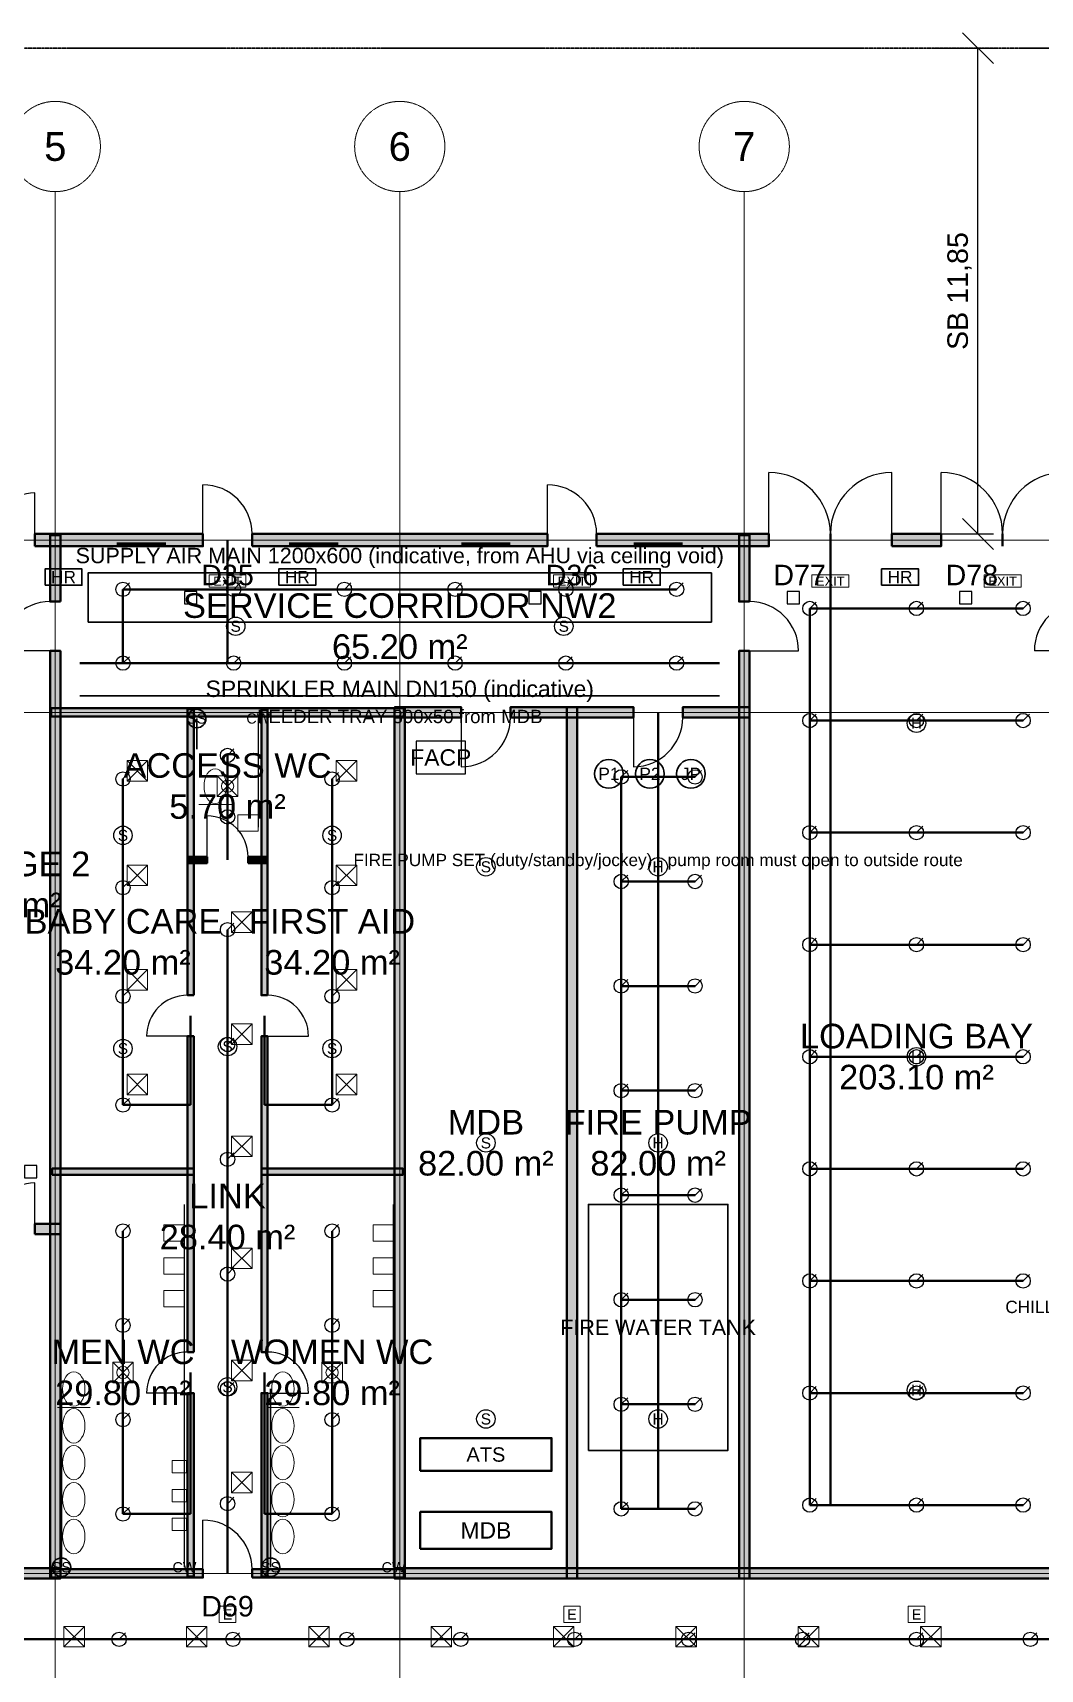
# Model space of a CAD drawing. Header units: millimetres. Extents: x -5300 to 125300, y -375 to 90375.
# Drawn here: x 38450 to 63018, y 50462 to 90375 of the extents above; entities that cross this region are included whole.
import ezdxf
from ezdxf.enums import TextEntityAlignment as Align

# ---------------------------------------------------------------- set-up
doc = ezdxf.new("R2010")
doc.units = ezdxf.units.MM
for name, pattern in [('CENTER', [5.08, 3.175, -0.635, 0.635, -0.635]), ('DASHED', [1.524, 1.27, -0.254]), ('PHANTOM', [6.35, 3.175, -0.635, 0.635, -0.635, 0.635, -0.635])]:
    doc.linetypes.add(name, pattern=pattern)
for name, color, linetype, lineweight in [('A-ACHSEN', 1, 'CENTER', 13), ('A-LAGEPLAN-GRENZE', 1, 'PHANTOM', 35), ('A-MASS', 1, 'Continuous', 18), ('A-OEFFNUNG-NR', 2, 'Continuous', 18), ('A-RAUM-STEMPEL', 2, 'Continuous', 18), ('A-SCHRAFFUR', 8, 'Continuous', 9), ('A-TUER', 3, 'Continuous', 25), ('A-WAND-TRAG', 7, 'Continuous', 50), ('E-ANNO-TEXT', 52, 'Continuous', 18), ('E-DB', 6, 'Continuous', 50), ('E-FALM', 230, 'Continuous', 25), ('E-LITE', 2, 'Continuous', 18), ('E-LITE-EMER', 40, 'Continuous', 18), ('E-TRAY', 210, 'DASHED', 35), ('FP-ANNO-TEXT', 14, 'Continuous', 18), ('FP-HOSE', 20, 'Continuous', 35), ('FP-SPRK-HEAD', 1, 'Continuous', 25), ('FP-SPRK-PIPE', 12, 'Continuous', 50), ('M-ANNO-TEXT', 150, 'Continuous', 18), ('M-HVAC-RCG', 3, 'Continuous', 18), ('M-HVAC-SAD', 5, 'Continuous', 35), ('M-HVAC-SCD', 4, 'Continuous', 18), ('P-ANNO-TEXT', 94, 'Continuous', 18), ('P-DCW', 160, 'Continuous', 25), ('P-FIXT', 90, 'Continuous', 18), ('P-SANR', 34, 'Continuous', 35)]:
    doc.layers.add(name, color=color, linetype=linetype, lineweight=lineweight)
doc.styles.add('DE-ARIAL', font='arial.ttf')
doc.dimstyles.new('DE-100-M', dxfattribs={"dimscale": 250, "dimtxt": 2, "dimasz": 1.5, "dimexe": 1.5, "dimexo": 1.5, "dimgap": 0.8, "dimtad": 1, "dimlfac": 0.001, "dimzin": 0, "dimtxsty": 'DE-ARIAL', "dimtsz": 1.5, "dimcen": 2.5, "dimclrd": 256, "dimclre": 256, "dimclrt": 256, "dimazin": 3, "dimtfac": 1, "dimtmove": 0, "dimatfit": 3, "dimarcsym": 0})

msp = doc.modelspace()

# ---------------------------------------------------------------- hatches: boundary and pattern name
at = {"layer": 'A-SCHRAFFUR'}
for points in [[(38500, 77850), (42600, 77850), (42600, 78150), (38500, 78150)], [(39125, 76500), (39125, 78125), (38875, 78125), (38875, 76500)], [(43800, 77850), (51000, 77850), (51000, 78150), (43800, 78150)], [(52200, 77850), (56400, 77850), (56400, 78150), (52200, 78150)], [(55925, 76500), (55925, 78125), (55675, 78125), (55675, 76500)], [(59400, 77850), (60600, 77850), (60600, 78150), (59400, 78150)], [(39125, 52675), (39125, 75300), (38875, 75300), (38875, 52675)], [(55925, 52675), (55925, 75300), (55675, 75300), (55675, 52675)], [(38900, 73700), (47500, 73700), (47500, 73900), (38900, 73900)], [(42375, 66900), (42375, 73875), (42225, 73875), (42225, 66900)], [(44175, 66900), (44175, 73875), (44025, 73875), (44025, 66900)], [(47275, 73675), (48900, 73675), (48900, 73925), (47275, 73925)], [(47525, 52675), (47525, 73925), (47275, 73925), (47275, 52675)], [(50100, 73675), (53100, 73675), (53100, 73925), (50100, 73925)], [(51725, 52675), (51725, 73925), (51475, 73925), (51475, 52675)], [(54300, 73675), (55925, 73675), (55925, 73925), (54300, 73925)], [(42225, 70125), (42700, 70125), (42700, 70275), (42225, 70275)], [(43700, 70125), (44175, 70125), (44175, 70275), (43700, 70275)], [(42375, 58200), (42375, 65900), (42225, 65900), (42225, 58200)], [(44175, 58200), (44175, 65900), (44025, 65900), (44025, 58200)], [(38925, 62525), (42375, 62525), (42375, 62675), (38925, 62675)], [(44025, 62525), (47475, 62525), (47475, 62675), (44025, 62675)], [(38500, 61075), (39125, 61075), (39125, 61325), (38500, 61325)], [(42375, 52725), (42375, 57200), (42225, 57200), (42225, 52725)], [(44175, 52725), (44175, 57200), (44025, 57200), (44025, 52725)], [(35800, 52675), (39125, 52675), (39125, 52925), (35800, 52925)], [(38900, 52700), (42600, 52700), (42600, 52900), (38900, 52900)], [(43800, 52700), (47500, 52700), (47500, 52900), (43800, 52900)], [(47275, 52675), (72725, 52675), (72725, 52925), (47275, 52925)]]:
    msp.add_hatch(color=256, dxfattribs=at).paths.add_polyline_path(points)

# ---------------------------------------------------------------- linework, layer by layer
at = {"layer": 'A-ACHSEN'}
for p, q in [((39000, 7100), (39000, 86500)), ((47400, 7100), (47400, 86500)), ((55800, 7100), (55800, 86500)), ((-3100, 78000), (123100, 78000)), ((-3100, 73800), (123100, 73800)), ((-3100, 52800), (123100, 52800))]:
    msp.add_line(p, q, dxfattribs=at)
for centre in [(39000, 87600), (47400, 87600), (55800, 87600)]:
    msp.add_circle(centre, 1100, dxfattribs=at)
at = {"layer": 'A-LAGEPLAN-GRENZE'}
msp.add_lwpolyline([(0, 0), (120000, 0), (120000, 90000), (0, 90000)], close=True, dxfattribs=at)
at = {"layer": 'A-TUER'}
for p, q in [((56400, 78150), (56400, 79650)), ((59400, 78150), (59400, 79650)), ((60600, 78150), (60600, 79650)), ((38500, 78150), (38500, 79150)), ((42600, 78150), (42600, 79350)), ((51000, 78150), (51000, 79350)), ((38875, 75300), (37675, 75300)), ((55925, 75300), (57125, 75300)), ((64075, 75300), (62875, 75300)), ((48900, 73675), (48900, 72475)), ((53100, 73675), (53100, 72475)), ((42700, 70275), (42700, 71275)), ((42225, 65900), (41225, 65900)), ((44175, 65900), (45175, 65900)), ((38500, 61325), (38500, 62325)), ((42225, 57200), (41225, 57200)), ((44175, 57200), (45175, 57200)), ((42600, 52900), (42600, 54100))]:
    msp.add_line(p, q, dxfattribs=at)
for centre, radius, start, end in [((56400, 78150), 1500, 0, 90), ((59400, 78150), 1500, 90, 180), ((60600, 78150), 1500, 0, 90), ((63600, 78150), 1500, 90, 180), ((38500, 78150), 1000, 90, 180), ((42600, 78150), 1200, 0, 90), ((51000, 78150), 1200, 0, 90), ((38875, 75300), 1200, 90, 180), ((55925, 75300), 1200, 0, 90), ((64075, 75300), 1200, 90, 180), ((48900, 73675), 1200, -90, 0), ((53100, 73675), 1200, -90, 0), ((42700, 70275), 1000, 0, 90), ((42225, 65900), 1000, 90, 180), ((44175, 65900), 1000, 0, 90), ((38500, 61325), 1000, 90, 180), ((42225, 57200), 1000, 90, 180), ((44175, 57200), 1000, 0, 90), ((42600, 52900), 1200, 0, 90)]:
    msp.add_arc(centre, radius, start, end, dxfattribs=at)
at = {"layer": 'A-WAND-TRAG'}
for p, q in [((38500, 77850), (38500, 78150)), ((42600, 77850), (42600, 78150)), ((43800, 77850), (43800, 78150)), ((51000, 77850), (51000, 78150)), ((52200, 77850), (52200, 78150)), ((56400, 77850), (56400, 78150)), ((57900, 77850), (57900, 78150)), ((57900, 77850), (57900, 78150)), ((59400, 77850), (59400, 78150)), ((60600, 77850), (60600, 78150)), ((62100, 77850), (62100, 78150)), ((62100, 77850), (62100, 78150)), ((39125, 76500), (38875, 76500)), ((55925, 76500), (55675, 76500)), ((39125, 75300), (38875, 75300)), ((55925, 75300), (55675, 75300)), ((48900, 73675), (48900, 73925)), ((50100, 73675), (50100, 73925)), ((53100, 73675), (53100, 73925)), ((54300, 73675), (54300, 73925)), ((42700, 70125), (42700, 70275)), ((43700, 70125), (43700, 70275)), ((42375, 66900), (42225, 66900)), ((44175, 66900), (44025, 66900)), ((42375, 65900), (42225, 65900)), ((44175, 65900), (44025, 65900)), ((38500, 61075), (38500, 61325)), ((42375, 58200), (42225, 58200)), ((44175, 58200), (44025, 58200)), ((42375, 57200), (42225, 57200)), ((44175, 57200), (44025, 57200)), ((42600, 52700), (42600, 52900)), ((43800, 52700), (43800, 52900))]:
    msp.add_line(p, q, dxfattribs=at)
for points in [[(38500, 77850), (42600, 77850), (42600, 78150), (38500, 78150)], [(39125, 76500), (39125, 78125), (38875, 78125), (38875, 76500)], [(43800, 77850), (51000, 77850), (51000, 78150), (43800, 78150)], [(52200, 77850), (56400, 77850), (56400, 78150), (52200, 78150)], [(55925, 76500), (55925, 78125), (55675, 78125), (55675, 76500)], [(59400, 77850), (60600, 77850), (60600, 78150), (59400, 78150)], [(39125, 52675), (39125, 75300), (38875, 75300), (38875, 52675)], [(55925, 52675), (55925, 75300), (55675, 75300), (55675, 52675)], [(38900, 73700), (47500, 73700), (47500, 73900), (38900, 73900)], [(42375, 66900), (42375, 73875), (42225, 73875), (42225, 66900)], [(44175, 66900), (44175, 73875), (44025, 73875), (44025, 66900)], [(47275, 73675), (48900, 73675), (48900, 73925), (47275, 73925)], [(47525, 52675), (47525, 73925), (47275, 73925), (47275, 52675)], [(50100, 73675), (53100, 73675), (53100, 73925), (50100, 73925)], [(51725, 52675), (51725, 73925), (51475, 73925), (51475, 52675)], [(54300, 73675), (55925, 73675), (55925, 73925), (54300, 73925)], [(42225, 70125), (42700, 70125), (42700, 70275), (42225, 70275)], [(43700, 70125), (44175, 70125), (44175, 70275), (43700, 70275)], [(42375, 58200), (42375, 65900), (42225, 65900), (42225, 58200)], [(44175, 58200), (44175, 65900), (44025, 65900), (44025, 58200)], [(38925, 62525), (42375, 62525), (42375, 62675), (38925, 62675)], [(44025, 62525), (47475, 62525), (47475, 62675), (44025, 62675)], [(38500, 61075), (39125, 61075), (39125, 61325), (38500, 61325)], [(42375, 52725), (42375, 57200), (42225, 57200), (42225, 52725)], [(44175, 52725), (44175, 57200), (44025, 57200), (44025, 52725)], [(35800, 52675), (39125, 52675), (39125, 52925), (35800, 52925)], [(38900, 52700), (42600, 52700), (42600, 52900), (38900, 52900)], [(43800, 52700), (47500, 52700), (47500, 52900), (43800, 52900)], [(47275, 52675), (72725, 52675), (72725, 52925), (47275, 52925)]]:
    msp.add_lwpolyline(points, close=True, dxfattribs=at)
at = {"layer": 'E-DB'}
for points in [[(47900, 55300), (51100, 55300), (51100, 56100), (47900, 56100)], [(47900, 53400), (51100, 53400), (51100, 54300), (47900, 54300)]]:
    msp.add_lwpolyline(points, close=True, dxfattribs=at)
at = {"layer": 'E-FALM'}
for points in [[(42150, 76450), (42450, 76450), (42450, 76750), (42150, 76750)], [(50550, 76450), (50850, 76450), (50850, 76750), (50550, 76750)], [(56850, 76450), (57150, 76450), (57150, 76750), (56850, 76750)], [(61050, 76450), (61350, 76450), (61350, 76750), (61050, 76750)], [(47800, 72300), (49000, 72300), (49000, 73100), (47800, 73100)], [(38250, 62450), (38550, 62450), (38550, 62750), (38250, 62750)]]:
    msp.add_lwpolyline(points, close=True, dxfattribs=at)
for centre in [(43400, 75900), (51400, 75900), (60000, 73533.333), (40650, 70800), (45750, 70800), (49500, 70033.333), (53700, 70033.333), (43200, 65650), (40650, 65600), (45750, 65600), (60000, 65400), (49500, 63300), (53700, 63300), (43200, 57350), (60000, 57266.667), (49500, 56566.667), (53700, 56566.667)]:
    msp.add_circle(centre, 225, dxfattribs=at)
at = {"layer": 'E-LITE', "const_width": 100}
for points in [[(40500, 77900), (41700, 77900)], [(44700, 77900), (45900, 77900)], [(48900, 77900), (50100, 77900)], [(53100, 77900), (54300, 77900)]]:
    msp.add_lwpolyline(points, dxfattribs=at)
at = {"layer": 'E-LITE-EMER'}
for points in [[(42750, 76850), (43650, 76850), (43650, 77150), (42750, 77150)], [(51150, 76850), (52050, 76850), (52050, 77150), (51150, 77150)], [(57450, 76850), (58350, 76850), (58350, 77150), (57450, 77150)], [(61650, 76850), (62550, 76850), (62550, 77150), (61650, 77150)], [(43000, 51600), (43400, 51600), (43400, 52000), (43000, 52000)], [(51400, 51600), (51800, 51600), (51800, 52000), (51400, 52000)], [(59800, 51600), (60200, 51600), (60200, 52000), (59800, 52000)]]:
    msp.add_lwpolyline(points, close=True, dxfattribs=at)
at = {"layer": 'E-TRAY'}
msp.add_line((39600, 74200), (55200, 74200), dxfattribs=at)
at = {"layer": 'FP-HOSE'}
for points in [[(38750, 76900), (39650, 76900), (39650, 77300), (38750, 77300)], [(44450, 76900), (45350, 76900), (45350, 77300), (44450, 77300)], [(52850, 76900), (53750, 76900), (53750, 77300), (52850, 77300)], [(59150, 76900), (60050, 76900), (60050, 77300), (59150, 77300)], [(52000, 55800), (55400, 55800), (55400, 61800), (52000, 61800)]]:
    msp.add_lwpolyline(points, close=True, dxfattribs=at)
for centre in [(52500, 72300), (53500, 72300), (54500, 72300)]:
    msp.add_circle(centre, 350, dxfattribs=at)
at = {"layer": 'FP-SPRK-HEAD'}
for p, q in [((40650, 76800), (40807.5, 76957.5)), ((43350, 76800), (43507.5, 76957.5)), ((46050, 76800), (46207.5, 76957.5)), ((48750, 76800), (48907.5, 76957.5)), ((51450, 76800), (51607.5, 76957.5)), ((54150, 76800), (54307.5, 76957.5)), ((57400, 76333.333), (57557.5, 76490.833)), ((60000, 76333.333), (60157.5, 76490.833)), ((62600, 76333.333), (62757.5, 76490.833)), ((40650, 75000), (40807.5, 75157.5)), ((43350, 75000), (43507.5, 75157.5)), ((46050, 75000), (46207.5, 75157.5)), ((48750, 75000), (48907.5, 75157.5)), ((51450, 75000), (51607.5, 75157.5)), ((54150, 75000), (54307.5, 75157.5)), ((57400, 73600), (57557.5, 73757.5)), ((60000, 73600), (60157.5, 73757.5)), ((62600, 73600), (62757.5, 73757.5)), ((43200, 72750), (43357.5, 72907.5)), ((40650, 72175), (40807.5, 72332.5)), ((45750, 72175), (45907.5, 72332.5)), ((52800, 72225), (52957.5, 72382.5)), ((54600, 72225), (54757.5, 72382.5)), ((43200, 71250), (43357.5, 71407.5)), ((57400, 70866.667), (57557.5, 71024.167)), ((60000, 70866.667), (60157.5, 71024.167)), ((62600, 70866.667), (62757.5, 71024.167)), ((40650, 69525), (40807.5, 69682.5)), ((45750, 69525), (45907.5, 69682.5)), ((52800, 69675), (52957.5, 69832.5)), ((54600, 69675), (54757.5, 69832.5)), ((43200, 68500), (43357.5, 68657.5)), ((57400, 68133.333), (57557.5, 68290.833)), ((60000, 68133.333), (60157.5, 68290.833)), ((62600, 68133.333), (62757.5, 68290.833)), ((52800, 67125), (52957.5, 67282.5)), ((54600, 67125), (54757.5, 67282.5)), ((40650, 66875), (40807.5, 67032.5)), ((45750, 66875), (45907.5, 67032.5)), ((43200, 65700), (43357.5, 65857.5)), ((57400, 65400), (57557.5, 65557.5)), ((60000, 65400), (60157.5, 65557.5)), ((62600, 65400), (62757.5, 65557.5)), ((52800, 64575), (52957.5, 64732.5)), ((54600, 64575), (54757.5, 64732.5)), ((40650, 64225), (40807.5, 64382.5)), ((45750, 64225), (45907.5, 64382.5)), ((43200, 62900), (43357.5, 63057.5)), ((57400, 62666.667), (57557.5, 62824.167)), ((60000, 62666.667), (60157.5, 62824.167)), ((62600, 62666.667), (62757.5, 62824.167)), ((52800, 62025), (52957.5, 62182.5)), ((54600, 62025), (54757.5, 62182.5)), ((40650, 61150), (40807.5, 61307.5)), ((45750, 61150), (45907.5, 61307.5)), ((43200, 60100), (43357.5, 60257.5)), ((57400, 59933.333), (57557.5, 60090.833)), ((60000, 59933.333), (60157.5, 60090.833)), ((62600, 59933.333), (62757.5, 60090.833)), ((52800, 59475), (52957.5, 59632.5)), ((54600, 59475), (54757.5, 59632.5)), ((40650, 58850), (40807.5, 59007.5)), ((45750, 58850), (45907.5, 59007.5)), ((43200, 57300), (43357.5, 57457.5)), ((52800, 56925), (52957.5, 57082.5)), ((54600, 56925), (54757.5, 57082.5)), ((57400, 57200), (57557.5, 57357.5)), ((60000, 57200), (60157.5, 57357.5)), ((62600, 57200), (62757.5, 57357.5)), ((40650, 56550), (40807.5, 56707.5)), ((45750, 56550), (45907.5, 56707.5)), ((40650, 54250), (40807.5, 54407.5)), ((43200, 54500), (43357.5, 54657.5)), ((45750, 54250), (45907.5, 54407.5)), ((52800, 54375), (52957.5, 54532.5)), ((54600, 54375), (54757.5, 54532.5)), ((57400, 54466.667), (57557.5, 54624.167)), ((60000, 54466.667), (60157.5, 54624.167)), ((62600, 54466.667), (62757.5, 54624.167)), ((40555.556, 51192.857), (40713.056, 51350.357)), ((43333.333, 51192.857), (43490.833, 51350.357)), ((46111.111, 51192.857), (46268.611, 51350.357)), ((48888.889, 51192.857), (49046.389, 51350.357)), ((51666.667, 51192.857), (51824.167, 51350.357)), ((54444.444, 51192.857), (54601.944, 51350.357)), ((57222.222, 51192.857), (57379.722, 51350.357)), ((60000, 51192.857), (60157.5, 51350.357)), ((62777.778, 51192.857), (62935.278, 51350.357))]:
    msp.add_line(p, q, dxfattribs=at)
for centre in [(40650, 76800), (43350, 76800), (46050, 76800), (48750, 76800), (51450, 76800), (54150, 76800), (57400, 76333.333), (60000, 76333.333), (62600, 76333.333), (40650, 75000), (43350, 75000), (46050, 75000), (48750, 75000), (51450, 75000), (54150, 75000), (57400, 73600), (60000, 73600), (62600, 73600), (43200, 72750), (40650, 72175), (45750, 72175), (52800, 72225), (54600, 72225), (43200, 71250), (57400, 70866.667), (60000, 70866.667), (62600, 70866.667), (52800, 69675), (54600, 69675), (40650, 69525), (45750, 69525), (43200, 68500), (57400, 68133.333), (60000, 68133.333), (62600, 68133.333), (52800, 67125), (54600, 67125), (40650, 66875), (45750, 66875), (43200, 65700), (57400, 65400), (60000, 65400), (62600, 65400), (52800, 64575), (54600, 64575), (40650, 64225), (45750, 64225), (43200, 62900), (57400, 62666.667), (60000, 62666.667), (62600, 62666.667), (52800, 62025), (54600, 62025), (40650, 61150), (45750, 61150), (43200, 60100), (57400, 59933.333), (60000, 59933.333), (62600, 59933.333), (52800, 59475), (54600, 59475), (40650, 58850), (45750, 58850), (43200, 57300), (52800, 56925), (54600, 56925), (57400, 57200), (60000, 57200), (62600, 57200), (40650, 56550), (45750, 56550), (40650, 54250), (43200, 54500), (45750, 54250), (52800, 54375), (54600, 54375), (57400, 54466.667), (60000, 54466.667), (62600, 54466.667), (40555.556, 51192.857), (43333.333, 51192.857), (46111.111, 51192.857), (48888.889, 51192.857), (51666.667, 51192.857), (54444.444, 51192.857), (57222.222, 51192.857), (60000, 51192.857), (62777.778, 51192.857)]:
    msp.add_circle(centre, 175, dxfattribs=at)
at = {"layer": 'FP-SPRK-PIPE'}
for p, q in [((43200, 75000), (43200, 78000)), ((57900, 54466.667), (57900, 78000)), ((40650, 76800), (43350, 76800)), ((40650, 75000), (40650, 76800)), ((43350, 76800), (46050, 76800)), ((46050, 76800), (48750, 76800)), ((48750, 76800), (51450, 76800)), ((51450, 76800), (54150, 76800)), ((57400, 76333.333), (60000, 76333.333)), ((57400, 73600), (57400, 76333.333)), ((60000, 76333.333), (62600, 76333.333)), ((39600, 75000), (55200, 75000)), ((40650, 75000), (43350, 75000)), ((40650, 75000), (43200, 75000)), ((43350, 75000), (46050, 75000)), ((46050, 75000), (48750, 75000)), ((48750, 75000), (51450, 75000)), ((51450, 75000), (54150, 75000)), ((53700, 54375), (53700, 73800)), ((57400, 73600), (60000, 73600)), ((57400, 70866.667), (57400, 73600)), ((60000, 73600), (62600, 73600)), ((43200, 71250), (43200, 72750)), ((40650, 69525), (40650, 72175)), ((45750, 69525), (45750, 72175)), ((52800, 72225), (54600, 72225)), ((52800, 69675), (52800, 72225)), ((43200, 71250), (43200, 71250)), ((43200, 71250), (43200, 70200)), ((57400, 70866.667), (60000, 70866.667)), ((57400, 68133.333), (57400, 70866.667)), ((60000, 70866.667), (62600, 70866.667)), ((40650, 66875), (40650, 69525)), ((45750, 66875), (45750, 69525)), ((52800, 69675), (54600, 69675)), ((52800, 67125), (52800, 69675)), ((43200, 65700), (43200, 68500)), ((57400, 68133.333), (60000, 68133.333)), ((57400, 65400), (57400, 68133.333)), ((60000, 68133.333), (62600, 68133.333)), ((52800, 67125), (54600, 67125)), ((52800, 64575), (52800, 67125)), ((40650, 64225), (40650, 66875)), ((45750, 64225), (45750, 66875)), ((42300, 64225), (42300, 66400)), ((44100, 64225), (44100, 66400)), ((43200, 62900), (43200, 65700)), ((57400, 65400), (60000, 65400)), ((57400, 62666.667), (57400, 65400)), ((60000, 65400), (62600, 65400)), ((52800, 64575), (54600, 64575)), ((52800, 62025), (52800, 64575)), ((40650, 64225), (42300, 64225)), ((45750, 64225), (44100, 64225)), ((43200, 60100), (43200, 62900)), ((57400, 62666.667), (60000, 62666.667)), ((57400, 59933.333), (57400, 62666.667)), ((60000, 62666.667), (62600, 62666.667)), ((52800, 62025), (54600, 62025)), ((52800, 59475), (52800, 62025)), ((40650, 58850), (40650, 61150)), ((45750, 58850), (45750, 61150)), ((43200, 57300), (43200, 60100)), ((57400, 59933.333), (60000, 59933.333)), ((57400, 57200), (57400, 59933.333)), ((60000, 59933.333), (62600, 59933.333)), ((52800, 59475), (54600, 59475)), ((52800, 56925), (52800, 59475)), ((40650, 56550), (40650, 58850)), ((45750, 56550), (45750, 58850)), ((42300, 54250), (42300, 57700)), ((44100, 54250), (44100, 57700)), ((43200, 54500), (43200, 57300)), ((57400, 57200), (60000, 57200)), ((57400, 54466.667), (57400, 57200)), ((60000, 57200), (62600, 57200)), ((52800, 56925), (54600, 56925)), ((52800, 54375), (52800, 56925)), ((40650, 54250), (40650, 56550)), ((45750, 54250), (45750, 56550)), ((43200, 54500), (43200, 54500)), ((43200, 54500), (43200, 52800)), ((52800, 54375), (54600, 54375)), ((52800, 54375), (53700, 54375)), ((57400, 54466.667), (60000, 54466.667)), ((57400, 54466.667), (57900, 54466.667)), ((60000, 54466.667), (62600, 54466.667)), ((40650, 54250), (42300, 54250)), ((45750, 54250), (44100, 54250)), ((37777.778, 51192.857), (40555.556, 51192.857)), ((40555.556, 51192.857), (43333.333, 51192.857)), ((43333.333, 51192.857), (46111.111, 51192.857)), ((46111.111, 51192.857), (48888.889, 51192.857)), ((48888.889, 51192.857), (51666.667, 51192.857)), ((51666.667, 51192.857), (54444.444, 51192.857)), ((54444.444, 51192.857), (57222.222, 51192.857)), ((57222.222, 51192.857), (60000, 51192.857)), ((60000, 51192.857), (62777.778, 51192.857)), ((62777.778, 51192.857), (65555.556, 51192.857))]:
    msp.add_line(p, q, dxfattribs=at)
at = {"layer": 'M-HVAC-RCG'}
for p, q in [((42950, 71750), (43450, 72250)), ((42950, 72250), (43450, 71750)), ((40400, 57450), (40900, 57950)), ((40400, 57950), (40900, 57450)), ((45500, 57450), (46000, 57950)), ((45500, 57950), (46000, 57450))]:
    msp.add_line(p, q, dxfattribs=at)
for points in [[(42950, 71750), (43450, 71750), (43450, 72250), (42950, 72250)], [(40400, 57450), (40900, 57450), (40900, 57950), (40400, 57950)], [(45500, 57450), (46000, 57450), (46000, 57950), (45500, 57950)]]:
    msp.add_lwpolyline(points, close=True, dxfattribs=at)
at = {"layer": 'M-HVAC-SAD'}
msp.add_lwpolyline([(39800, 76000), (55000, 76000), (55000, 77200), (39800, 77200)], close=True, dxfattribs=at)
at = {"layer": 'M-HVAC-SCD'}
for p, q in [((40750, 72125), (41250, 72625)), ((40750, 72625), (41250, 72125)), ((45850, 72125), (46350, 72625)), ((45850, 72625), (46350, 72125)), ((40750, 69575), (41250, 70075)), ((40750, 70075), (41250, 69575)), ((45850, 69575), (46350, 70075)), ((45850, 70075), (46350, 69575)), ((43300, 68433.333), (43800, 68933.333)), ((43300, 68933.333), (43800, 68433.333)), ((40750, 67025), (41250, 67525)), ((40750, 67525), (41250, 67025)), ((45850, 67025), (46350, 67525)), ((45850, 67525), (46350, 67025)), ((43300, 65700), (43800, 66200)), ((43300, 66200), (43800, 65700)), ((40750, 64475), (41250, 64975)), ((40750, 64975), (41250, 64475)), ((45850, 64475), (46350, 64975)), ((45850, 64975), (46350, 64475)), ((43300, 62966.667), (43800, 63466.667)), ((43300, 63466.667), (43800, 62966.667)), ((43300, 60233.333), (43800, 60733.333)), ((43300, 60733.333), (43800, 60233.333)), ((43300, 57500), (43800, 58000)), ((43300, 58000), (43800, 57500)), ((43300, 54766.667), (43800, 55266.667)), ((43300, 55266.667), (43800, 54766.667)), ((39212, 51007.692), (39712, 51507.692)), ((39212, 51507.692), (39712, 51007.692)), ((42196, 51007.692), (42696, 51507.692)), ((42196, 51507.692), (42696, 51007.692)), ((45180, 51007.692), (45680, 51507.692)), ((45180, 51507.692), (45680, 51007.692)), ((48164, 51007.692), (48664, 51507.692)), ((48164, 51507.692), (48664, 51007.692)), ((51148, 51007.692), (51648, 51507.692)), ((51148, 51507.692), (51648, 51007.692)), ((54132, 51007.692), (54632, 51507.692)), ((54132, 51507.692), (54632, 51007.692)), ((57116, 51007.692), (57616, 51507.692)), ((57116, 51507.692), (57616, 51007.692)), ((60100, 51007.692), (60600, 51507.692)), ((60100, 51507.692), (60600, 51007.692))]:
    msp.add_line(p, q, dxfattribs=at)
for points in [[(40750, 72125), (41250, 72125), (41250, 72625), (40750, 72625)], [(45850, 72125), (46350, 72125), (46350, 72625), (45850, 72625)], [(40750, 69575), (41250, 69575), (41250, 70075), (40750, 70075)], [(45850, 69575), (46350, 69575), (46350, 70075), (45850, 70075)], [(43300, 68433.333), (43800, 68433.333), (43800, 68933.333), (43300, 68933.333)], [(40750, 67025), (41250, 67025), (41250, 67525), (40750, 67525)], [(45850, 67025), (46350, 67025), (46350, 67525), (45850, 67525)], [(43300, 65700), (43800, 65700), (43800, 66200), (43300, 66200)], [(40750, 64475), (41250, 64475), (41250, 64975), (40750, 64975)], [(45850, 64475), (46350, 64475), (46350, 64975), (45850, 64975)], [(43300, 62966.667), (43800, 62966.667), (43800, 63466.667), (43300, 63466.667)], [(43300, 60233.333), (43800, 60233.333), (43800, 60733.333), (43300, 60733.333)], [(43300, 57500), (43800, 57500), (43800, 58000), (43300, 58000)], [(43300, 54766.667), (43800, 54766.667), (43800, 55266.667), (43300, 55266.667)], [(39212, 51007.692), (39712, 51007.692), (39712, 51507.692), (39212, 51507.692)], [(42196, 51007.692), (42696, 51007.692), (42696, 51507.692), (42196, 51507.692)], [(45180, 51007.692), (45680, 51007.692), (45680, 51507.692), (45180, 51507.692)], [(48164, 51007.692), (48664, 51007.692), (48664, 51507.692), (48164, 51507.692)], [(51148, 51007.692), (51648, 51007.692), (51648, 51507.692), (51148, 51507.692)], [(54132, 51007.692), (54632, 51007.692), (54632, 51507.692), (54132, 51507.692)], [(57116, 51007.692), (57616, 51007.692), (57616, 51507.692), (57116, 51507.692)], [(60100, 51007.692), (60600, 51007.692), (60600, 51507.692), (60100, 51507.692)]]:
    msp.add_lwpolyline(points, close=True, dxfattribs=at)
at = {"layer": 'P-DCW'}
for p, q in [((43950, 73650), (43950, 71000)), ((42150, 52950), (42150, 61800)), ((47250, 52950), (47250, 61800))]:
    msp.add_line(p, q, dxfattribs=at)
at = {"layer": 'P-FIXT'}
for p, q in [((42500, 71550), (43300, 71550)), ((39050, 56850), (39850, 56850)), ((44150, 56850), (44950, 56850))]:
    msp.add_line(p, q, dxfattribs=at)
for points in [[(43450, 70900), (43950, 70900), (43950, 71300), (43450, 71300)], [(41650, 60900), (42150, 60900), (42150, 61300), (41650, 61300)], [(46750, 60900), (47250, 60900), (47250, 61300), (46750, 61300)], [(41650, 60100), (42150, 60100), (42150, 60500), (41650, 60500)], [(46750, 60100), (47250, 60100), (47250, 60500), (46750, 60500)], [(41650, 59300), (42150, 59300), (42150, 59700), (41650, 59700)], [(46750, 59300), (47250, 59300), (47250, 59700), (46750, 59700)], [(41850, 55250), (42200, 55250), (42200, 55550), (41850, 55550)], [(41850, 54550), (42200, 54550), (42200, 54850), (41850, 54850)], [(41850, 53850), (42200, 53850), (42200, 54150), (41850, 54150)]]:
    msp.add_lwpolyline(points, close=True, dxfattribs=at)
for centre in [(43200, 72000), (40650, 57700), (45750, 57700)]:
    msp.add_circle(centre, 150, dxfattribs=at)
for centre in [(42900, 72000), (39450, 57300), (44550, 57300), (39450, 56400), (44550, 56400), (39450, 55500), (44550, 55500), (39450, 54600), (44550, 54600), (39450, 53700), (44550, 53700)]:
    msp.add_ellipse(centre, major_axis=(0, 420), ratio=0.65, dxfattribs=at)
at = {"layer": 'P-SANR'}
for p, q in [((42450, 73650), (42450, 72900)), ((39150, 52950), (39150, 57300)), ((44250, 52950), (44250, 57300))]:
    msp.add_line(p, q, dxfattribs=at)
for centre in [(42450, 73650), (39150, 52950), (44250, 52950)]:
    msp.add_circle(centre, 225, dxfattribs=at)

# ---------------------------------------------------------------- texts
at = {"layer": 'A-ACHSEN', "style": 'DE-ARIAL'}
for s, p in [('5', (39000, 87600)), ('6', (47400, 87600)), ('7', (55800, 87600))]:
    msp.add_text(s, height=700, dxfattribs=at).set_placement(p, align=Align.MIDDLE_CENTER)
at = {"layer": 'A-OEFFNUNG-NR', "style": 'DE-ARIAL'}
for s, p in [('D35', (43200, 77150)), ('D36', (51600, 77150)), ('D77', (57150, 77150)), ('D78', (61350, 77150)), ('D69', (43200, 52000))]:
    msp.add_text(s, height=500, dxfattribs=at).set_placement(p, align=Align.MIDDLE_CENTER)
at = {"layer": 'A-RAUM-STEMPEL', "char_height": 600, "attachment_point": 5, "style": 'DE-ARIAL'}
for s, insert in [('SERVICE CORRIDOR NW2\\P65.20 m²', (47400, 75900)), ('ACCESS WC\\P5.70 m²', (43200, 72000)), ('PASSAGE 2\\P45.40 m²', (37500, 69600)), ('BABY CARE\\P34.20 m²', (40650, 68200)), ('FIRST AID\\P34.20 m²', (45750, 68200)), ('LOADING BAY\\P203.10 m²', (60000, 65400)), ('MDB\\P82.00 m²', (49500, 63300)), ('FIRE PUMP\\P82.00 m²', (53700, 63300)), ('LINK\\P28.40 m²', (43200, 61500)), ('MEN WC\\P29.80 m²', (40650, 57700)), ('WOMEN WC\\P29.80 m²', (45750, 57700))]:
    msp.add_mtext(s, dxfattribs=dict(at, insert=insert))
at = {"layer": 'E-ANNO-TEXT', "style": 'DE-ARIAL'}
for s, height, p in [('EXIT', 225, (43200, 77000)), ('EXIT', 225, (51600, 77000)), ('EXIT', 225, (57900, 77000)), ('EXIT', 225, (62100, 77000)), ('FEEDER TRAY 300x50 from MDB', 325, (47400, 73700)), ('FACP', 400, (48400, 72700)), ('ATS', 350, (49500, 55700)), ('MDB', 400, (49500, 53850))]:
    msp.add_text(s, height=height, dxfattribs=at).set_placement(p, align=Align.MIDDLE_CENTER)
at = {"layer": 'E-FALM', "style": 'DE-ARIAL'}
for s, p in [('S', (43400, 75900)), ('S', (51400, 75900)), ('H', (60000, 73533.333)), ('S', (40650, 70800)), ('S', (45750, 70800)), ('S', (49500, 70033.333)), ('H', (53700, 70033.333)), ('S', (40650, 65600)), ('S', (43200, 65650)), ('S', (45750, 65600)), ('H', (60000, 65400)), ('S', (49500, 63300)), ('H', (53700, 63300)), ('S', (43200, 57350)), ('H', (60000, 57266.667)), ('S', (49500, 56566.667)), ('H', (53700, 56566.667))]:
    msp.add_text(s, height=270, dxfattribs=at).set_placement(p, align=Align.MIDDLE_CENTER)
at = {"layer": 'E-LITE-EMER', "style": 'DE-ARIAL'}
for p in [(43200, 51800), (51600, 51800), (60000, 51800)]:
    msp.add_text('E', height=250, dxfattribs=at).set_placement(p, align=Align.MIDDLE_CENTER)
at = {"layer": 'FP-ANNO-TEXT', "style": 'DE-ARIAL'}
for s, height, p in [('HR', 300, (39200, 77100)), ('HR', 300, (44900, 77100)), ('HR', 300, (53300, 77100)), ('HR', 300, (59600, 77100)), ('SPRINKLER MAIN DN150 (indicative)', 400, (47400, 74375)), ('P1', 300, (52500, 72300)), ('P2', 300, (53500, 72300)), ('JP', 300, (54500, 72300)), ('FIRE PUMP SET (duty/standby/jockey) - pump room must open to outside route', 300, (53700, 70200)), ('FIRE WATER TANK', 375, (53700, 58800))]:
    msp.add_text(s, height=height, dxfattribs=at).set_placement(p, align=Align.MIDDLE_CENTER)
at = {"layer": 'M-ANNO-TEXT', "style": 'DE-ARIAL'}
for s, height, p in [('SUPPLY AIR MAIN 1200x600 (indicative, from AHU via ceiling void)', 375, (47400, 77625)), ('CHILLERS ON ROOF (air-cooled, Gulf RoT)', 300, (66300, 59300))]:
    msp.add_text(s, height=height, dxfattribs=at).set_placement(p, align=Align.MIDDLE_CENTER)
at = {"layer": 'P-ANNO-TEXT', "style": 'DE-ARIAL'}
for s, p in [('SS', (42450, 73650)), ('CW', (43950, 73650)), ('SS', (39150, 52950)), ('CW', (42150, 52950)), ('SS', (44250, 52950)), ('CW', (47250, 52950))]:
    msp.add_text(s, height=250, dxfattribs=at).set_placement(p, align=Align.MIDDLE_CENTER)

# ---------------------------------------------------------------- dimensions: what is measured, and where the dimension line sits
at = {"layer": 'A-MASS'}
msp.add_linear_dim(base=(61500, 78150), p1=(60000, 78150), p2=(60000, 90000), angle=90, text='SB <>', dimstyle='DE-100-M', dxfattribs=at).render()

doc.saveas('drawing.dxf')
